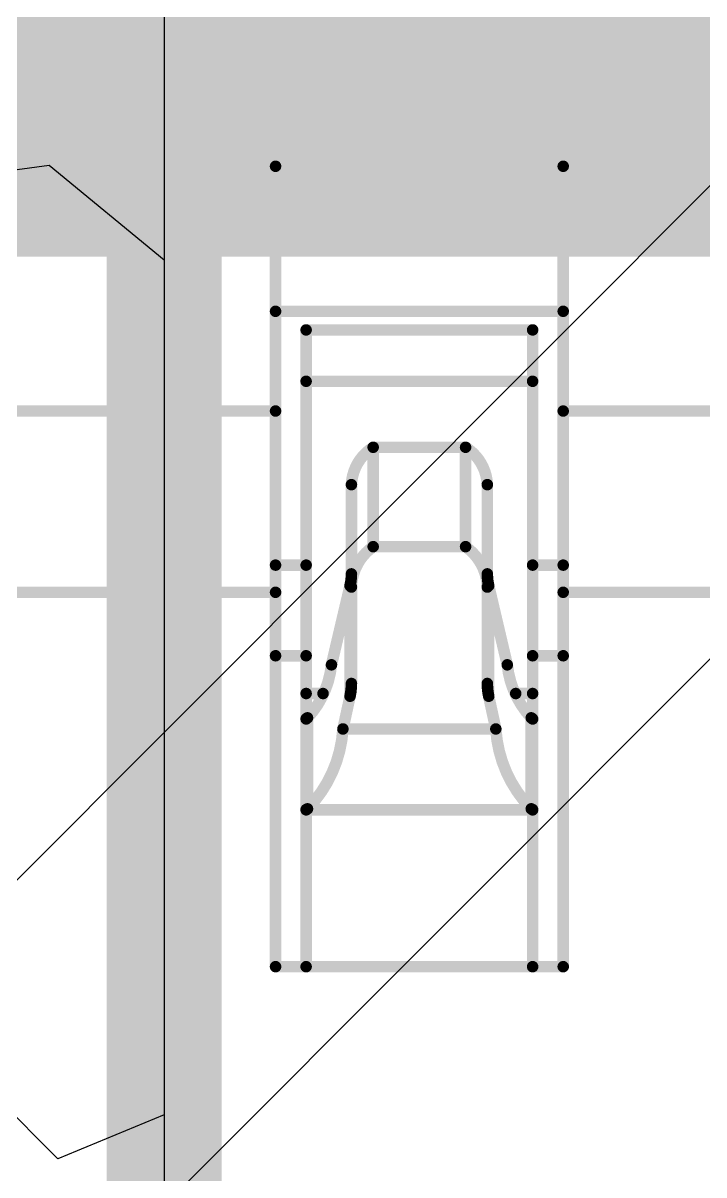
# Model space of a CAD drawing. Header units: inches. Extents: x -6 to 5433, y -4 to 5447.
# Drawn here: x 18.302 to 19.054, y 27.422 to 28.693 of the extents above; entities that cross this region are included whole.
import ezdxf

# ---------------------------------------------------------------- set-up
doc = ezdxf.new("R2010")
doc.units = ezdxf.units.IN
for name, color, linetype in [('Bottom Layer', 5, 'Continuous'), ('Bottom Overlay', 54, 'Continuous'), ('Bottom Solder', 6, 'Continuous'), ('Mechanical 4', 56, 'Continuous'), ('Top Layer', 1, 'Continuous'), ('Top Paste', 8, 'Continuous'), ('Top Solder', 216, 'Continuous')]:
    doc.layers.add(name, color=color, linetype=linetype)

msp = doc.modelspace()

# ---------------------------------------------------------------- hatches: boundary and pattern name
at = {"layer": 'Top Layer'}
msp.add_hatch(color=1, dxfattribs=at).paths.add_polyline_path([(20.83559968, 28.53674633), (16.13559892, 28.53674633), (16.13559892, 29.17674759), (20.83559968, 29.17674759)])
at = {"layer": 'Top Paste'}
msp.add_hatch(color=8, dxfattribs=at).paths.add_polyline_path([(20.83559968, 28.53674633), (16.13559892, 28.53674633), (16.13559892, 29.17674759), (20.83559968, 29.17674759)])
at = {"layer": 'Top Solder'}
msp.add_hatch(color=216, dxfattribs=at).paths.add_polyline_path([(20.93719968, 28.43514633), (16.03399892, 28.43514633), (16.03399892, 29.27834759), (20.93719968, 29.27834759)])

# ---------------------------------------------------------------- linework, layer by layer
at = {"layer": 'Bottom Layer'}
for p, q in [((18.34081422, 27.4400264), (13.33575438, 32.44508623999999)), ((18.45814698, 32.0690494), (18.45814698, 7.26905074)), ((18.16358064, 28.51394602), (18.33114444, 28.53600592)), ((18.33114444, 28.53600592), (18.45814698, 28.43179225999999)), ((18.45814698, 28.43179225999999), (18.45814698, 27.4886293)), ((18.45814698, 27.4886293), (18.34081422, 27.4400264))]:
    msp.add_line(p, q, dxfattribs=at)
msp.add_lwpolyline([(18.90018064, 29.52590234, 0.2794, 0.2794, -0.668177756194729), (17.64272824, 29.0050474, 0.2794, 0.2794, 0)], format="xyseb", dxfattribs=at)
at = {"layer": 'Bottom Overlay'}
msp.add_lwpolyline([(18.45814698, 6.1690504, 0.127, 0.127, 0), (18.45814698, 33.16904974, 0.127, 0.127, 0)], format="xyseb", dxfattribs=at)
at = {"layer": 'Bottom Solder'}
for p in [(10.716133, 20.16101632), (10.98199226, 19.90446362)]:
    msp.add_line(p, (5432.852131479999, 5447.49311058), dxfattribs=at)
at = {"layer": 'Mechanical 4'}
for points in [[(18.5811541, 28.53494674, 0.0127, 0.0127, 0), (18.8986541, 28.53494674, 0.0127, 0.0127, 0)], [(18.5811541, 28.06494514, 0.0127, 0.0127, 0), (18.5811541, 28.53494674, 0.0127, 0.0127, 0)], [(18.8986541, 28.06494514, 0.0127, 0.0127, 0), (18.8986541, 28.53494674, 0.0127, 0.0127, 0)], [(18.5811541, 28.37494452, 0.0127, 0.0127, 0), (18.8986541, 28.37494452, 0.0127, 0.0127, 0)], [(18.61490562, 28.35440862, 0.0127, 0.0127, 0), (18.86490512, 28.35440862, 0.0127, 0.0127, 0)], [(18.61490562, 27.65194622, 0.0127, 0.0127, 0), (18.61490562, 28.35440862, 0.0127, 0.0127, 0)], [(18.86490512, 27.65194622, 0.0127, 0.0127, 0), (18.86490512, 28.35440862, 0.0127, 0.0127, 0)], [(18.61490562, 28.29773868, 0.0127, 0.0127, 0), (18.86490512, 28.29773868, 0.0127, 0.0127, 0)], [(18.2636541, 28.26494474, 0.0127, 0.0127, 0), (18.5811541, 28.26494474, 0.0127, 0.0127, 0)], [(18.8986541, 28.26494474, 0.0127, 0.0127, 0), (19.2161541, 28.26494474, 0.0127, 0.0127, 0)], [(18.66490552, 28.18369522, 0.0127, 0.0127, -0.2473774344944057), (18.6889136, 28.22494482, 0.0127, 0.0127, 0)], [(18.68891614, 28.22494482, 0.0127, 0.0127, 0), (18.7908946, 28.22494482, 0.0127, 0.0127, 0)], [(18.68891614, 28.11528286, 0.0127, 0.0127, 0), (18.68891614, 28.22494482, 0.0127, 0.0127, 0)], [(18.7908946, 28.11528286, 0.0127, 0.0127, 0), (18.7908946, 28.22494482, 0.0127, 0.0127, 0)], [(18.79089714, 28.22494482, 0.0127, 0.0127, -0.2473774344944055), (18.81490522, 28.18369522, 0.0127, 0.0127, 0)], [(18.66490552, 27.96434844, 0.0127, 0.0127, 0), (18.66490552, 28.18369522, 0.0127, 0.0127, 0)], [(18.81490522, 27.96434844, 0.0127, 0.0127, 0), (18.81490522, 28.18369522, 0.0127, 0.0127, 0)], [(18.66490552, 28.07071348, 0.0127, 0.0127, -0.2374800627721871), (18.6889136, 28.1152854, 0.0127, 0.0127, 0)], [(18.68891614, 28.11528286, 0.0127, 0.0127, 0), (18.7908946, 28.11528286, 0.0127, 0.0127, 0)], [(18.79089714, 28.1152854, 0.0127, 0.0127, -0.2374800627721868), (18.81490522, 28.07071348, 0.0127, 0.0127, 0)], [(18.5811541, 28.09494508, 0.0127, 0.0127, 0), (18.61490562, 28.09494508, 0.0127, 0.0127, 0)], [(18.86490512, 28.09494508, 0.0127, 0.0127, 0), (18.8986541, 28.09494508, 0.0127, 0.0127, 0)], [(18.66490552, 28.08525752, 0.0127, 0.0127, -0.05786385222358645), (18.6633866, 28.07223494, 0.0127, 0.0127, 0)], [(18.81642414, 28.07223494, 0.0127, 0.0127, -0.057863852222711), (18.81490522, 28.08525752, 0.0127, 0.0127, 0)], [(18.6428634, 27.9849453, 0.0127, 0.0127, 0), (18.6633866, 28.07223494, 0.0127, 0.0127, 0)], [(18.6633866, 27.95027684, 0.0127, 0.0127, 0), (18.6633866, 28.07223494, 0.0127, 0.0127, 0)], [(18.81642414, 28.07223494, 0.0127, 0.0127, 0), (18.8369448, 27.9849453, 0.0127, 0.0127, 0)], [(18.81642414, 27.95027684, 0.0127, 0.0127, 0), (18.81642414, 28.07223494, 0.0127, 0.0127, 0)], [(18.2636541, 28.06494514, 0.0127, 0.0127, 0), (18.5811541, 28.06494514, 0.0127, 0.0127, 0)], [(18.5811541, 27.65194622, 0.0127, 0.0127, 0), (18.5811541, 28.06494514, 0.0127, 0.0127, 0)], [(18.8986541, 28.06494514, 0.0127, 0.0127, 0), (19.2161541, 28.06494514, 0.0127, 0.0127, 0)], [(18.8986541, 27.65194622, 0.0127, 0.0127, 0), (18.8986541, 28.06494514, 0.0127, 0.0127, 0)], [(18.5811541, 27.99494528, 0.0127, 0.0127, 0), (18.61490562, 27.99494528, 0.0127, 0.0127, 0)], [(18.86490512, 27.99494528, 0.0127, 0.0127, 0), (18.8986541, 27.99494528, 0.0127, 0.0127, 0)], [(18.64286594, 27.98494784, 0.0127, 0.0127, -0.1625906327552088), (18.61642454, 27.92645418, 0.0127, 0.0127, 0)], [(18.8633862, 27.92645418, 0.0127, 0.0127, -0.1625906327552086), (18.8369448, 27.98494784, 0.0127, 0.0127, 0)], [(18.66490552, 27.96434844, 0.0127, 0.0127, -0.05365793627908248), (18.6633866, 27.95027684, 0.0127, 0.0127, 0)], [(18.81642414, 27.95027684, 0.0127, 0.0127, -0.0536579362795205), (18.81490522, 27.96434844, 0.0127, 0.0127, 0)], [(18.61490562, 27.95328166, 0.0127, 0.0127, 0), (18.633567, 27.95328166, 0.0127, 0.0127, 0)], [(18.84624374, 27.95328166, 0.0127, 0.0127, 0), (18.86490512, 27.95328166, 0.0127, 0.0127, 0)], [(18.65553292, 27.91417836, 0.0127, 0.0127, 0), (18.6633866, 27.95027684, 0.0127, 0.0127, 0)], [(18.81642414, 27.95027684, 0.0127, 0.0127, 0), (18.82427782, 27.91417836, 0.0127, 0.0127, 0)], [(18.6154695, 27.92584458, 0.0127, 0.0127, -0.008119992797430448), (18.61568032, 27.92598681999999, 0.0127, 0.0127, 0)], [(18.61567778, 27.92598936, 0.0127, 0.0127, -0.004820635665894997), (18.615914, 27.92613922, 0.0127, 0.0127, 0)], [(18.615914, 27.92613922, 0.0127, 0.0127, 0), (18.61642454, 27.92645418, 0.0127, 0.0127, 0)], [(18.61642454, 27.82607592, 0.0127, 0.0127, 0), (18.61642454, 27.92645418, 0.0127, 0.0127, 0)], [(18.8633862, 27.92645418, 0.0127, 0.0127, 0), (18.8636529, 27.92629415999999, 0.0127, 0.0127, 0)], [(18.8633862, 27.82607592, 0.0127, 0.0127, 0), (18.8633862, 27.92645418, 0.0127, 0.0127, 0)], [(18.8636529, 27.92629415999999, 0.0127, 0.0127, 0), (18.86391198, 27.92613414, 0.0127, 0.0127, 0)], [(18.86390944, 27.9261316, 0.0127, 0.0127, -0.006054857847993431), (18.8641482, 27.92598174, 0.0127, 0.0127, 0)], [(18.86415074, 27.92598428, 0.0127, 0.0127, -0.01073696926231512), (18.86435648, 27.92584204, 0.0127, 0.0127, 0)], [(18.61490562, 27.92521466, 0.0127, 0.0127, -0.01102176100866555), (18.61494118, 27.92530102, 0.0127, 0.0127, 0)], [(18.61494118, 27.92530102, 0.0127, 0.0127, -0.02840440618826652), (18.6149869, 27.92538992, 0.0127, 0.0127, 0)], [(18.6149869, 27.92538992, 0.0127, 0.0127, -0.03504147042153537), (18.61505294, 27.92548644, 0.0127, 0.0127, 0)], [(18.61505294, 27.92548644, 0.0127, 0.0127, -0.03231858324261887), (18.615152, 27.92559312, 0.0127, 0.0127, 0)], [(18.615152, 27.92559312, 0.0127, 0.0127, -0.02446223689208078), (18.61528916, 27.9257125, 0.0127, 0.0127, 0)], [(18.6152917, 27.92570996, 0.0127, 0.0127, -0.01372918959022274), (18.6154695, 27.92584458, 0.0127, 0.0127, 0)], [(18.65553292, 27.91418089999999, 0.0127, 0.0127, -0.1798939642534223), (18.61642454, 27.82607592, 0.0127, 0.0127, 0)], [(18.65553292, 27.91417836, 0.0127, 0.0127, 0), (18.82427782, 27.91417836, 0.0127, 0.0127, 0)], [(18.8633862, 27.82607592, 0.0127, 0.0127, -0.1798939642534224), (18.82427782, 27.91418089999999, 0.0127, 0.0127, 0)], [(18.86435648, 27.9258395, 0.0127, 0.0127, -0.01856237093802401), (18.86452158, 27.9257125, 0.0127, 0.0127, 0)], [(18.86452158, 27.92571504, 0.0127, 0.0127, -0.02338621052970155), (18.86464604, 27.9255982, 0.0127, 0.0127, 0)], [(18.86464604, 27.92559566, 0.0127, 0.0127, -0.05432145111803714), (18.86480606, 27.925395, 0.0127, 0.0127, 0)], [(18.8648086, 27.92539754, 0.0127, 0.0127, -0.02859688069742774), (18.86490766, 27.92521466, 0.0127, 0.0127, 0)], [(18.61490562, 27.82514628, 0.0127, 0.0127, -0.01323430960727676), (18.61494118, 27.82521232, 0.0127, 0.0127, 0)], [(18.61490562, 27.82494561999999, 0.0127, 0.0127, 0), (18.86490512, 27.82494561999999, 0.0127, 0.0127, 0)], [(18.61494118, 27.82521232, 0.0127, 0.0127, -0.03268862907628014), (18.6149869, 27.8252809, 0.0127, 0.0127, 0)], [(18.6149869, 27.82527582, 0.0127, 0.0127, -0.03744583044280686), (18.61505294, 27.82534948, 0.0127, 0.0127, 0)], [(18.61505294, 27.82534948, 0.0127, 0.0127, -0.0318812046591089), (18.615152, 27.82542822, 0.0127, 0.0127, 0)], [(18.61514946, 27.82543076, 0.0127, 0.0127, -0.02261994755238825), (18.61528916, 27.8255222, 0.0127, 0.0127, 0)], [(18.61528916, 27.82551966, 0.0127, 0.0127, -0.0122088924627144), (18.61546696, 27.82561872, 0.0127, 0.0127, 0)], [(18.61546696, 27.82561872, 0.0127, 0.0127, -0.007070305438326721), (18.61567778, 27.8257254, 0.0127, 0.0127, 0)], [(18.61567778, 27.8257254, 0.0127, 0.0127, 0), (18.615914, 27.8258397, 0.0127, 0.0127, 0)], [(18.615914, 27.8258397, 0.0127, 0.0127, 0), (18.61642454, 27.82607592, 0.0127, 0.0127, 0)], [(18.8633862, 27.82607592, 0.0127, 0.0127, 0), (18.8636529, 27.825954, 0.0127, 0.0127, 0)], [(18.8636529, 27.825954, 0.0127, 0.0127, 0), (18.86391198, 27.82583716, 0.0127, 0.0127, 0)], [(18.86391198, 27.82583716, 0.0127, 0.0127, -0.00520533402494242), (18.86415074, 27.8257254, 0.0127, 0.0127, 0)], [(18.8641482, 27.82572286, 0.0127, 0.0127, -0.009375622384355966), (18.86435394, 27.82561618, 0.0127, 0.0127, 0)], [(18.86435394, 27.82561618, 0.0127, 0.0127, -0.01668702493525321), (18.86452158, 27.82551966, 0.0127, 0.0127, 0)], [(18.86452158, 27.82551966, 0.0127, 0.0127, -0.02199391697798847), (18.86464604, 27.8254333, 0.0127, 0.0127, 0)], [(18.8646435, 27.8254333, 0.0127, 0.0127, -0.02675089174968051), (18.86473748, 27.82535456, 0.0127, 0.0127, 0)], [(18.86474002, 27.82535456, 0.0127, 0.0127, -0.02828763809793445), (18.8648086, 27.82528344, 0.0127, 0.0127, 0)], [(18.8648086, 27.82528344, 0.0127, 0.0127, -0.03260546142328104), (18.86490512, 27.82514628, 0.0127, 0.0127, 0)], [(18.5811541, 27.65194622, 0.0127, 0.0127, 0), (18.8986541, 27.65194622, 0.0127, 0.0127, 0)]]:
    msp.add_lwpolyline(points, format="xyseb", dxfattribs=at)
for points in [[(18.5779791, 28.53494674, 0.00635, 0.00635, 1), (18.5843291, 28.53494674, 0.00635, 0.00635, 1)], [(18.5779791, 28.53494674, 0.00635, 0.00635, 1), (18.5843291, 28.53494674, 0.00635, 0.00635, 1)], [(18.8954791, 28.53494674, 0.00635, 0.00635, 1), (18.9018291, 28.53494674, 0.00635, 0.00635, 1)], [(18.8954791, 28.53494674, 0.00635, 0.00635, 1), (18.9018291, 28.53494674, 0.00635, 0.00635, 1)], [(18.5779791, 28.37494452, 0.00635, 0.00635, 1), (18.5843291, 28.37494452, 0.00635, 0.00635, 1)], [(18.8954791, 28.37494452, 0.00635, 0.00635, 1), (18.9018291, 28.37494452, 0.00635, 0.00635, 1)], [(18.61173062, 28.35440862, 0.00635, 0.00635, 1), (18.61808062, 28.35440862, 0.00635, 0.00635, 1)], [(18.61173062, 28.35440862, 0.00635, 0.00635, 1), (18.61808062, 28.35440862, 0.00635, 0.00635, 1)], [(18.86173012, 28.35440862, 0.00635, 0.00635, 1), (18.86808012, 28.35440862, 0.00635, 0.00635, 1)], [(18.86173012, 28.35440862, 0.00635, 0.00635, 1), (18.86808012, 28.35440862, 0.00635, 0.00635, 1)], [(18.61173062, 28.29773868, 0.00635, 0.00635, 1), (18.61808062, 28.29773868, 0.00635, 0.00635, 1)], [(18.86173012, 28.29773868, 0.00635, 0.00635, 1), (18.86808012, 28.29773868, 0.00635, 0.00635, 1)], [(18.5779791, 28.26494474, 0.00635, 0.00635, 1), (18.5843291, 28.26494474, 0.00635, 0.00635, 1)], [(18.8954791, 28.26494474, 0.00635, 0.00635, 1), (18.9018291, 28.26494474, 0.00635, 0.00635, 1)], [(18.6857386, 28.22494482, 0.00635, 0.00635, 1), (18.6920886, 28.22494482, 0.00635, 0.00635, 1)], [(18.68574114, 28.22494482, 0.00635, 0.00635, 1), (18.69209114, 28.22494482, 0.00635, 0.00635, 1)], [(18.68574114, 28.22494482, 0.00635, 0.00635, 1), (18.69209114, 28.22494482, 0.00635, 0.00635, 1)], [(18.7877196, 28.22494482, 0.00635, 0.00635, 1), (18.7940696, 28.22494482, 0.00635, 0.00635, 1)], [(18.7877196, 28.22494482, 0.00635, 0.00635, 1), (18.7940696, 28.22494482, 0.00635, 0.00635, 1)], [(18.78772214, 28.22494482, 0.00635, 0.00635, 1), (18.79407214, 28.22494482, 0.00635, 0.00635, 1)], [(18.66173052, 28.18369522, 0.00635, 0.00635, 1), (18.66808052, 28.18369522, 0.00635, 0.00635, 1)], [(18.66173052, 28.18369522, 0.00635, 0.00635, 1), (18.66808052, 28.18369522, 0.00635, 0.00635, 1)], [(18.81173022, 28.18369522, 0.00635, 0.00635, 1), (18.81808022, 28.18369522, 0.00635, 0.00635, 1)], [(18.81173022, 28.18369522, 0.00635, 0.00635, 1), (18.81808022, 28.18369522, 0.00635, 0.00635, 1)], [(18.6857386, 28.1152854, 0.00635, 0.00635, 1), (18.6920886, 28.1152854, 0.00635, 0.00635, 1)], [(18.68574114, 28.11528286, 0.00635, 0.00635, 1), (18.69209114, 28.11528286, 0.00635, 0.00635, 1)], [(18.68574114, 28.11528286, 0.00635, 0.00635, 1), (18.69209114, 28.11528286, 0.00635, 0.00635, 1)], [(18.7877196, 28.11528286, 0.00635, 0.00635, 1), (18.7940696, 28.11528286, 0.00635, 0.00635, 1)], [(18.7877196, 28.11528286, 0.00635, 0.00635, 1), (18.7940696, 28.11528286, 0.00635, 0.00635, 1)], [(18.78772214, 28.1152854, 0.00635, 0.00635, 1), (18.79407214, 28.1152854, 0.00635, 0.00635, 1)], [(18.5779791, 28.09494508, 0.00635, 0.00635, 1), (18.5843291, 28.09494508, 0.00635, 0.00635, 1)], [(18.61173062, 28.09494508, 0.00635, 0.00635, 1), (18.61808062, 28.09494508, 0.00635, 0.00635, 1)], [(18.86173012, 28.09494508, 0.00635, 0.00635, 1), (18.86808012, 28.09494508, 0.00635, 0.00635, 1)], [(18.8954791, 28.09494508, 0.00635, 0.00635, 1), (18.9018291, 28.09494508, 0.00635, 0.00635, 1)], [(18.66173052, 28.08525752, 0.00635, 0.00635, 1), (18.66808052, 28.08525752, 0.00635, 0.00635, 1)], [(18.81173022, 28.08525752, 0.00635, 0.00635, 1), (18.81808022, 28.08525752, 0.00635, 0.00635, 1)], [(18.6602116, 28.07223494, 0.00635, 0.00635, 1), (18.6665616, 28.07223494, 0.00635, 0.00635, 1)], [(18.6602116, 28.07223494, 0.00635, 0.00635, 1), (18.6665616, 28.07223494, 0.00635, 0.00635, 1)], [(18.6602116, 28.07223494, 0.00635, 0.00635, 1), (18.6665616, 28.07223494, 0.00635, 0.00635, 1)], [(18.66173052, 28.07071348, 0.00635, 0.00635, 1), (18.66808052, 28.07071348, 0.00635, 0.00635, 1)], [(18.81173022, 28.07071348, 0.00635, 0.00635, 1), (18.81808022, 28.07071348, 0.00635, 0.00635, 1)], [(18.81324914, 28.07223494, 0.00635, 0.00635, 1), (18.81959914, 28.07223494, 0.00635, 0.00635, 1)], [(18.81324914, 28.07223494, 0.00635, 0.00635, 1), (18.81959914, 28.07223494, 0.00635, 0.00635, 1)], [(18.81324914, 28.07223494, 0.00635, 0.00635, 1), (18.81959914, 28.07223494, 0.00635, 0.00635, 1)], [(18.5779791, 28.06494514, 0.00635, 0.00635, 1), (18.5843291, 28.06494514, 0.00635, 0.00635, 1)], [(18.5779791, 28.06494514, 0.00635, 0.00635, 1), (18.5843291, 28.06494514, 0.00635, 0.00635, 1)], [(18.5779791, 28.06494514, 0.00635, 0.00635, 1), (18.5843291, 28.06494514, 0.00635, 0.00635, 1)], [(18.8954791, 28.06494514, 0.00635, 0.00635, 1), (18.9018291, 28.06494514, 0.00635, 0.00635, 1)], [(18.8954791, 28.06494514, 0.00635, 0.00635, 1), (18.9018291, 28.06494514, 0.00635, 0.00635, 1)], [(18.8954791, 28.06494514, 0.00635, 0.00635, 1), (18.9018291, 28.06494514, 0.00635, 0.00635, 1)], [(18.5779791, 27.99494528, 0.00635, 0.00635, 1), (18.5843291, 27.99494528, 0.00635, 0.00635, 1)], [(18.61173062, 27.99494528, 0.00635, 0.00635, 1), (18.61808062, 27.99494528, 0.00635, 0.00635, 1)], [(18.86173012, 27.99494528, 0.00635, 0.00635, 1), (18.86808012, 27.99494528, 0.00635, 0.00635, 1)], [(18.8954791, 27.99494528, 0.00635, 0.00635, 1), (18.9018291, 27.99494528, 0.00635, 0.00635, 1)], [(18.6396884, 27.9849453, 0.00635, 0.00635, 1), (18.6460384, 27.9849453, 0.00635, 0.00635, 1)], [(18.63969094, 27.98494784, 0.00635, 0.00635, 1), (18.64604094, 27.98494784, 0.00635, 0.00635, 1)], [(18.8337698, 27.98494784, 0.00635, 0.00635, 1), (18.8401198, 27.98494784, 0.00635, 0.00635, 1)], [(18.8337698, 27.9849453, 0.00635, 0.00635, 1), (18.8401198, 27.9849453, 0.00635, 0.00635, 1)], [(18.66173052, 27.96434844, 0.00635, 0.00635, 1), (18.66808052, 27.96434844, 0.00635, 0.00635, 1)], [(18.66173052, 27.96434844, 0.00635, 0.00635, 1), (18.66808052, 27.96434844, 0.00635, 0.00635, 1)], [(18.81173022, 27.96434844, 0.00635, 0.00635, 1), (18.81808022, 27.96434844, 0.00635, 0.00635, 1)], [(18.81173022, 27.96434844, 0.00635, 0.00635, 1), (18.81808022, 27.96434844, 0.00635, 0.00635, 1)], [(18.61173062, 27.95328166, 0.00635, 0.00635, 1), (18.61808062, 27.95328166, 0.00635, 0.00635, 1)], [(18.630392, 27.95328166, 0.00635, 0.00635, 1), (18.636742, 27.95328166, 0.00635, 0.00635, 1)], [(18.84306874, 27.95328166, 0.00635, 0.00635, 1), (18.84941874, 27.95328166, 0.00635, 0.00635, 1)], [(18.86173012, 27.95328166, 0.00635, 0.00635, 1), (18.86808012, 27.95328166, 0.00635, 0.00635, 1)], [(18.6602116, 27.95027684, 0.00635, 0.00635, 1), (18.6665616, 27.95027684, 0.00635, 0.00635, 1)], [(18.6602116, 27.95027684, 0.00635, 0.00635, 1), (18.6665616, 27.95027684, 0.00635, 0.00635, 1)], [(18.6602116, 27.95027684, 0.00635, 0.00635, 1), (18.6665616, 27.95027684, 0.00635, 0.00635, 1)], [(18.81324914, 27.95027684, 0.00635, 0.00635, 1), (18.81959914, 27.95027684, 0.00635, 0.00635, 1)], [(18.81324914, 27.95027684, 0.00635, 0.00635, 1), (18.81959914, 27.95027684, 0.00635, 0.00635, 1)], [(18.81324914, 27.95027684, 0.00635, 0.00635, 1), (18.81959914, 27.95027684, 0.00635, 0.00635, 1)], [(18.61250278, 27.92598936, 0.00635, 0.00635, 1), (18.61885278, 27.92598936, 0.00635, 0.00635, 1)], [(18.61250532, 27.92598681999999, 0.00635, 0.00635, 1), (18.61885532, 27.92598681999999, 0.00635, 0.00635, 1)], [(18.612739, 27.92613922, 0.00635, 0.00635, 1), (18.619089, 27.92613922, 0.00635, 0.00635, 1)], [(18.612739, 27.92613922, 0.00635, 0.00635, 1), (18.619089, 27.92613922, 0.00635, 0.00635, 1)], [(18.61324954, 27.92645418, 0.00635, 0.00635, 1), (18.61959954, 27.92645418, 0.00635, 0.00635, 1)], [(18.61324954, 27.92645418, 0.00635, 0.00635, 1), (18.61959954, 27.92645418, 0.00635, 0.00635, 1)], [(18.61324954, 27.92645418, 0.00635, 0.00635, 1), (18.61959954, 27.92645418, 0.00635, 0.00635, 1)], [(18.8602112, 27.92645418, 0.00635, 0.00635, 1), (18.8665612, 27.92645418, 0.00635, 0.00635, 1)], [(18.8602112, 27.92645418, 0.00635, 0.00635, 1), (18.8665612, 27.92645418, 0.00635, 0.00635, 1)], [(18.8602112, 27.92645418, 0.00635, 0.00635, 1), (18.8665612, 27.92645418, 0.00635, 0.00635, 1)], [(18.8604779, 27.92629415999999, 0.00635, 0.00635, 1), (18.8668279, 27.92629415999999, 0.00635, 0.00635, 1)], [(18.8604779, 27.92629415999999, 0.00635, 0.00635, 1), (18.8668279, 27.92629415999999, 0.00635, 0.00635, 1)], [(18.86073444, 27.9261316, 0.00635, 0.00635, 1), (18.86708444, 27.9261316, 0.00635, 0.00635, 1)], [(18.86073698, 27.92613414, 0.00635, 0.00635, 1), (18.86708698, 27.92613414, 0.00635, 0.00635, 1)], [(18.8609732, 27.92598174, 0.00635, 0.00635, 1), (18.8673232, 27.92598174, 0.00635, 0.00635, 1)], [(18.86097574, 27.92598428, 0.00635, 0.00635, 1), (18.86732574, 27.92598428, 0.00635, 0.00635, 1)], [(18.61173062, 27.92521466, 0.00635, 0.00635, 1), (18.61808062, 27.92521466, 0.00635, 0.00635, 1)], [(18.61176618, 27.92530102, 0.00635, 0.00635, 1), (18.61811618, 27.92530102, 0.00635, 0.00635, 1)], [(18.61176618, 27.92530102, 0.00635, 0.00635, 1), (18.61811618, 27.92530102, 0.00635, 0.00635, 1)], [(18.6118119, 27.92538992, 0.00635, 0.00635, 1), (18.6181619, 27.92538992, 0.00635, 0.00635, 1)], [(18.6118119, 27.92538992, 0.00635, 0.00635, 1), (18.6181619, 27.92538992, 0.00635, 0.00635, 1)], [(18.61187794, 27.92548644, 0.00635, 0.00635, 1), (18.61822794, 27.92548644, 0.00635, 0.00635, 1)], [(18.61187794, 27.92548644, 0.00635, 0.00635, 1), (18.61822794, 27.92548644, 0.00635, 0.00635, 1)], [(18.611977, 27.92559312, 0.00635, 0.00635, 1), (18.618327, 27.92559312, 0.00635, 0.00635, 1)], [(18.611977, 27.92559312, 0.00635, 0.00635, 1), (18.618327, 27.92559312, 0.00635, 0.00635, 1)], [(18.61211416, 27.9257125, 0.00635, 0.00635, 1), (18.61846416, 27.9257125, 0.00635, 0.00635, 1)], [(18.6121167, 27.92570996, 0.00635, 0.00635, 1), (18.6184667, 27.92570996, 0.00635, 0.00635, 1)], [(18.6122945, 27.92584458, 0.00635, 0.00635, 1), (18.6186445, 27.92584458, 0.00635, 0.00635, 1)], [(18.6122945, 27.92584458, 0.00635, 0.00635, 1), (18.6186445, 27.92584458, 0.00635, 0.00635, 1)], [(18.65235792, 27.91418089999999, 0.00635, 0.00635, 1), (18.65870792, 27.91418089999999, 0.00635, 0.00635, 1)], [(18.65235792, 27.91417836, 0.00635, 0.00635, 1), (18.65870792, 27.91417836, 0.00635, 0.00635, 1)], [(18.65235792, 27.91417836, 0.00635, 0.00635, 1), (18.65870792, 27.91417836, 0.00635, 0.00635, 1)], [(18.82110282, 27.91418089999999, 0.00635, 0.00635, 1), (18.82745282, 27.91418089999999, 0.00635, 0.00635, 1)], [(18.82110282, 27.91417836, 0.00635, 0.00635, 1), (18.82745282, 27.91417836, 0.00635, 0.00635, 1)], [(18.82110282, 27.91417836, 0.00635, 0.00635, 1), (18.82745282, 27.91417836, 0.00635, 0.00635, 1)], [(18.86118148, 27.92584204, 0.00635, 0.00635, 1), (18.86753148, 27.92584204, 0.00635, 0.00635, 1)], [(18.86118148, 27.9258395, 0.00635, 0.00635, 1), (18.86753148, 27.9258395, 0.00635, 0.00635, 1)], [(18.86134658, 27.92571504, 0.00635, 0.00635, 1), (18.86769658, 27.92571504, 0.00635, 0.00635, 1)], [(18.86134658, 27.9257125, 0.00635, 0.00635, 1), (18.86769658, 27.9257125, 0.00635, 0.00635, 1)], [(18.86147104, 27.9255982, 0.00635, 0.00635, 1), (18.86782104, 27.9255982, 0.00635, 0.00635, 1)], [(18.86147104, 27.92559566, 0.00635, 0.00635, 1), (18.86782104, 27.92559566, 0.00635, 0.00635, 1)], [(18.86163106, 27.925395, 0.00635, 0.00635, 1), (18.86798106, 27.925395, 0.00635, 0.00635, 1)], [(18.8616336, 27.92539754, 0.00635, 0.00635, 1), (18.8679836, 27.92539754, 0.00635, 0.00635, 1)], [(18.86173266, 27.92521466, 0.00635, 0.00635, 1), (18.86808266, 27.92521466, 0.00635, 0.00635, 1)], [(18.61173062, 27.82514628, 0.00635, 0.00635, 1), (18.61808062, 27.82514628, 0.00635, 0.00635, 1)], [(18.61173062, 27.82494561999999, 0.00635, 0.00635, 1), (18.61808062, 27.82494561999999, 0.00635, 0.00635, 1)], [(18.61176618, 27.82521232, 0.00635, 0.00635, 1), (18.61811618, 27.82521232, 0.00635, 0.00635, 1)], [(18.61176618, 27.82521232, 0.00635, 0.00635, 1), (18.61811618, 27.82521232, 0.00635, 0.00635, 1)], [(18.6118119, 27.8252809, 0.00635, 0.00635, 1), (18.6181619, 27.8252809, 0.00635, 0.00635, 1)], [(18.6118119, 27.82527582, 0.00635, 0.00635, 1), (18.6181619, 27.82527582, 0.00635, 0.00635, 1)], [(18.61187794, 27.82534948, 0.00635, 0.00635, 1), (18.61822794, 27.82534948, 0.00635, 0.00635, 1)], [(18.61187794, 27.82534948, 0.00635, 0.00635, 1), (18.61822794, 27.82534948, 0.00635, 0.00635, 1)], [(18.61197446, 27.82543076, 0.00635, 0.00635, 1), (18.61832446, 27.82543076, 0.00635, 0.00635, 1)], [(18.611977, 27.82542822, 0.00635, 0.00635, 1), (18.618327, 27.82542822, 0.00635, 0.00635, 1)], [(18.61211416, 27.8255222, 0.00635, 0.00635, 1), (18.61846416, 27.8255222, 0.00635, 0.00635, 1)], [(18.61211416, 27.82551966, 0.00635, 0.00635, 1), (18.61846416, 27.82551966, 0.00635, 0.00635, 1)], [(18.61229196, 27.82561872, 0.00635, 0.00635, 1), (18.61864196, 27.82561872, 0.00635, 0.00635, 1)], [(18.61229196, 27.82561872, 0.00635, 0.00635, 1), (18.61864196, 27.82561872, 0.00635, 0.00635, 1)], [(18.61250278, 27.8257254, 0.00635, 0.00635, 1), (18.61885278, 27.8257254, 0.00635, 0.00635, 1)], [(18.61250278, 27.8257254, 0.00635, 0.00635, 1), (18.61885278, 27.8257254, 0.00635, 0.00635, 1)], [(18.612739, 27.8258397, 0.00635, 0.00635, 1), (18.619089, 27.8258397, 0.00635, 0.00635, 1)], [(18.612739, 27.8258397, 0.00635, 0.00635, 1), (18.619089, 27.8258397, 0.00635, 0.00635, 1)], [(18.61324954, 27.82607592, 0.00635, 0.00635, 1), (18.61959954, 27.82607592, 0.00635, 0.00635, 1)], [(18.61324954, 27.82607592, 0.00635, 0.00635, 1), (18.61959954, 27.82607592, 0.00635, 0.00635, 1)], [(18.61324954, 27.82607592, 0.00635, 0.00635, 1), (18.61959954, 27.82607592, 0.00635, 0.00635, 1)], [(18.8602112, 27.82607592, 0.00635, 0.00635, 1), (18.8665612, 27.82607592, 0.00635, 0.00635, 1)], [(18.8602112, 27.82607592, 0.00635, 0.00635, 1), (18.8665612, 27.82607592, 0.00635, 0.00635, 1)], [(18.8602112, 27.82607592, 0.00635, 0.00635, 1), (18.8665612, 27.82607592, 0.00635, 0.00635, 1)], [(18.8604779, 27.825954, 0.00635, 0.00635, 1), (18.8668279, 27.825954, 0.00635, 0.00635, 1)], [(18.8604779, 27.825954, 0.00635, 0.00635, 1), (18.8668279, 27.825954, 0.00635, 0.00635, 1)], [(18.86073698, 27.82583716, 0.00635, 0.00635, 1), (18.86708698, 27.82583716, 0.00635, 0.00635, 1)], [(18.86073698, 27.82583716, 0.00635, 0.00635, 1), (18.86708698, 27.82583716, 0.00635, 0.00635, 1)], [(18.8609732, 27.82572286, 0.00635, 0.00635, 1), (18.8673232, 27.82572286, 0.00635, 0.00635, 1)], [(18.86097574, 27.8257254, 0.00635, 0.00635, 1), (18.86732574, 27.8257254, 0.00635, 0.00635, 1)], [(18.86117894, 27.82561618, 0.00635, 0.00635, 1), (18.86752894, 27.82561618, 0.00635, 0.00635, 1)], [(18.86117894, 27.82561618, 0.00635, 0.00635, 1), (18.86752894, 27.82561618, 0.00635, 0.00635, 1)], [(18.86134658, 27.82551966, 0.00635, 0.00635, 1), (18.86769658, 27.82551966, 0.00635, 0.00635, 1)], [(18.86134658, 27.82551966, 0.00635, 0.00635, 1), (18.86769658, 27.82551966, 0.00635, 0.00635, 1)], [(18.8614685, 27.8254333, 0.00635, 0.00635, 1), (18.8678185, 27.8254333, 0.00635, 0.00635, 1)], [(18.86147104, 27.8254333, 0.00635, 0.00635, 1), (18.86782104, 27.8254333, 0.00635, 0.00635, 1)], [(18.86156248, 27.82535456, 0.00635, 0.00635, 1), (18.86791248, 27.82535456, 0.00635, 0.00635, 1)], [(18.86156502, 27.82535456, 0.00635, 0.00635, 1), (18.86791502, 27.82535456, 0.00635, 0.00635, 1)], [(18.8616336, 27.82528344, 0.00635, 0.00635, 1), (18.8679836, 27.82528344, 0.00635, 0.00635, 1)], [(18.8616336, 27.82528344, 0.00635, 0.00635, 1), (18.8679836, 27.82528344, 0.00635, 0.00635, 1)], [(18.86173012, 27.82514628, 0.00635, 0.00635, 1), (18.86808012, 27.82514628, 0.00635, 0.00635, 1)], [(18.86173012, 27.82494561999999, 0.00635, 0.00635, 1), (18.86808012, 27.82494561999999, 0.00635, 0.00635, 1)], [(18.5779791, 27.65194622, 0.00635, 0.00635, 1), (18.5843291, 27.65194622, 0.00635, 0.00635, 1)], [(18.5779791, 27.65194622, 0.00635, 0.00635, 1), (18.5843291, 27.65194622, 0.00635, 0.00635, 1)], [(18.61173062, 27.65194622, 0.00635, 0.00635, 1), (18.61808062, 27.65194622, 0.00635, 0.00635, 1)], [(18.86173012, 27.65194622, 0.00635, 0.00635, 1), (18.86808012, 27.65194622, 0.00635, 0.00635, 1)], [(18.8954791, 27.65194622, 0.00635, 0.00635, 1), (18.9018291, 27.65194622, 0.00635, 0.00635, 1)], [(18.8954791, 27.65194622, 0.00635, 0.00635, 1), (18.9018291, 27.65194622, 0.00635, 0.00635, 1)]]:
    msp.add_lwpolyline(points, format="xyseb", close=True, dxfattribs=at)

doc.saveas('drawing.dxf')
